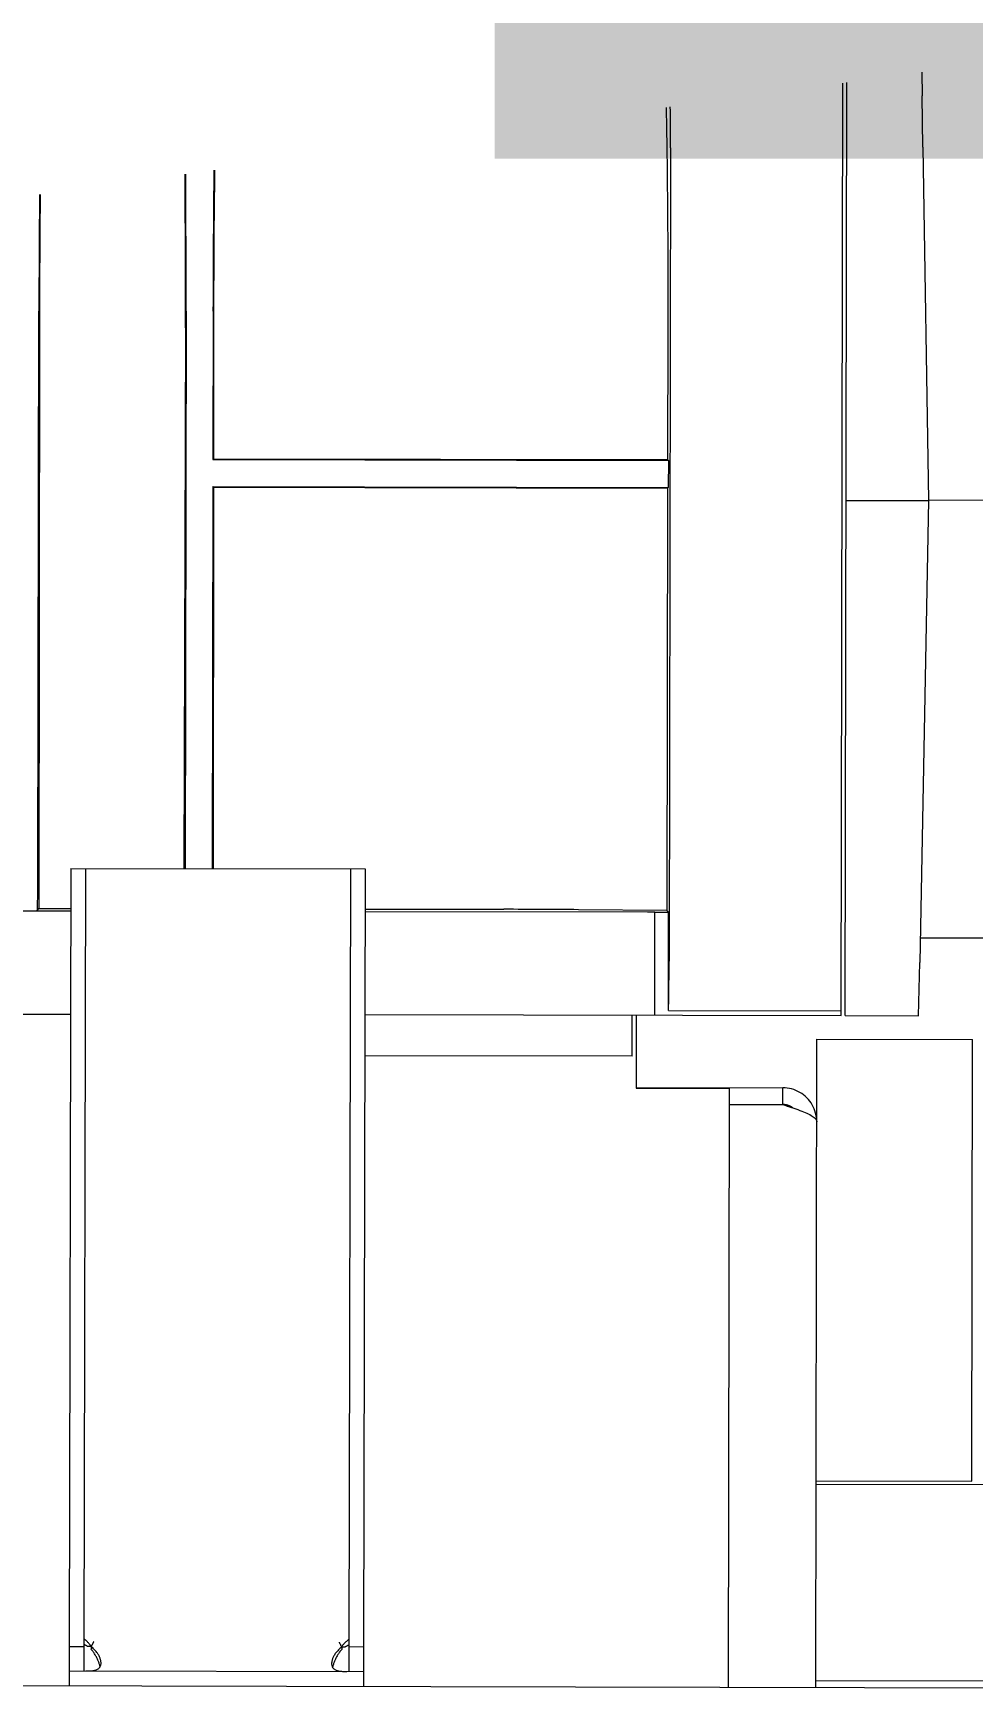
# Model space of a CAD drawing. Extents: x 766778 to 845620, y 133762 to 209800.
# Drawn here: x 785216.4 to 785407.9, y 191313.3 to 191652.6 of the extents above; entities that cross this region are included whole.
import ezdxf

# ---------------------------------------------------------------- set-up
doc = ezdxf.new("R2010")
doc.units = 0
doc.header["$MEASUREMENT"] = 0
doc.layers.get('0').update_dxf_attribs({"color": 1, "linetype": 'CONTINUOUS'})
doc.layers.add('LA-4748_SHOWN', color=2, linetype='CONTINUOUS', lineweight=53)

# ---------------------------------------------------------------- blocks, each defined once
blk = doc.blocks.new('ENGINE')
at = {"layer": 'LA-4748_SHOWN', "color": 252, "lineweight": 5}
for p, q in [((944333.61, 206147.46), (944334.61, 206337.54)), ((944334.41, 206147.45), (944335.41, 206337.65)), ((944299.44, 206324.44), (944298.57, 206158.64)), ((944350.89, 206324.42), (944351.79, 206252.36)), ((944298.75, 206317.3), (944298.76, 206316.89)), ((944298.76, 206316.89), (944298.76, 206316.49)), ((944298.76, 206316.49), (944298.76, 206316.08)), ((944298.76, 206316.08), (944298.76, 206315.67)), ((944298.76, 206315.67), (944298.77, 206315.25)), ((944298.77, 206315.25), (944298.77, 206314.84)), ((944298.77, 206314.84), (944298.77, 206314.42)), ((944298.77, 206314.42), (944298.77, 206314)), ((944298.77, 206314), (944298.78, 206313.58)), ((944298.78, 206313.58), (944298.78, 206313.16)), ((944298.78, 206313.16), (944298.78, 206312.74)), ((944298.78, 206312.74), (944298.78, 206312.31)), ((944298.78, 206312.31), (944298.78, 206311.89)), ((944298.78, 206311.89), (944298.78, 206311.46)), ((944298.78, 206311.46), (944298.79, 206311.03)), ((944298.79, 206311.03), (944298.79, 206310.6)), ((944298.79, 206310.6), (944298.79, 206310.16)), ((944298.79, 206310.16), (944298.79, 206309.73)), ((944298.79, 206309.73), (944298.79, 206309.3)), ((944298.79, 206309.3), (944298.79, 206308.86)), ((944298.79, 206308.86), (944298.79, 206308.42)), ((944298.79, 206308.42), (944298.79, 206307.98)), ((944298.79, 206307.98), (944298.8, 206307.54)), ((944298.8, 206307.54), (944298.8, 206307.1)), ((944298.8, 206307.1), (944298.8, 206306.66)), ((944298.8, 206306.66), (944298.8, 206306.21)), ((944298.8, 206306.21), (944298.8, 206305.77)), ((944298.8, 206305.77), (944298.8, 206305.32)), ((944298.8, 206305.32), (944298.8, 206304.87)), ((944298.8, 206304.87), (944298.8, 206304.42)), ((944298.8, 206304.42), (944298.8, 206303.97)), ((944298.8, 206303.97), (944298.8, 206303.52)), ((944298.8, 206303.52), (944298.8, 206303.07)), ((944298.8, 206303.07), (944298.8, 206302.62)), ((944298.8, 206302.62), (944298.8, 206302.16)), ((944298.8, 206302.16), (944298.8, 206301.71)), ((944298.8, 206301.71), (944298.8, 206301.25)), ((944298.8, 206301.25), (944298.8, 206300.8)), ((944298.8, 206300.8), (944298.8, 206300.34)), ((944298.8, 206300.34), (944298.8, 206299.89)), ((944298.8, 206299.89), (944298.8, 206299.43)), ((944298.8, 206299.43), (944298.8, 206298.97)), ((944298.8, 206297.13), (944298.79, 206296.67)), ((944298.79, 206296.67), (944298.79, 206296.21)), ((944298.79, 206296.21), (944298.79, 206295.75)), ((944298.8, 206298.97), (944298.8, 206298.51)), ((944298.8, 206298.51), (944298.8, 206298.05)), ((944298.8, 206298.05), (944298.8, 206297.59)), ((944298.8, 206297.59), (944298.8, 206297.13)), ((944298.79, 206293.43), (944298.78, 206292.97)), ((944298.78, 206292.97), (944298.78, 206292.5)), ((944298.78, 206292.5), (944298.78, 206292.04)), ((944298.79, 206295.75), (944298.79, 206295.28)), ((944298.79, 206295.28), (944298.79, 206294.82)), ((944298.79, 206294.82), (944298.79, 206294.36)), ((944298.79, 206294.36), (944298.79, 206293.9)), ((944298.79, 206293.9), (944298.79, 206293.43)), ((944169.95, 206175.19), (944170.57, 206291.63)), ((944200.57, 206291.47), (944199.97, 206177.87)), ((944206.07, 206291.44), (944205.91, 206261.23)), ((944298.78, 206292.04), (944298.78, 206291.57)), ((944298.78, 206291.57), (944298.78, 206291.11)), ((944298.78, 206291.11), (944298.78, 206290.64)), ((944170.67, 206288.25), (944170.16, 206169.85)), ((944200.43, 206288.09), (944199.74, 206177.87)), ((944206.17, 206288.06), (944206.05, 206261.37)), ((944206.05, 206261.37), (944205.91, 206261.23)), ((944205.91, 206261.23), (944298.78, 206260.74)), ((944206.05, 206261.37), (944298.62, 206260.89)), ((944205.88, 206255.73), (944205.47, 206177.84)), ((944206.03, 206255.58), (944205.69, 206177.84)), ((944205.88, 206255.73), (944206.03, 206255.58)), ((944205.88, 206255.73), (944298.75, 206255.24)), ((944206.03, 206255.58), (944298.59, 206255.09)), ((944298.59, 206255.09), (944298.14, 206169.01)), ((944334.96, 206252.45), (944351.79, 206252.36)), ((944351.79, 206252.36), (944349.66, 206158.18)), ((944375.96, 206252.3), (944351.79, 206252.43)), ((944176.69, 206178), (944175.8, 206019.41)), ((944176.69, 206178), (944236.69, 206177.67)), ((944179.69, 206177.99), (944178.8, 206019.39)), ((944233.69, 206177.68), (944232.8, 206019.09)), ((944236.69, 206177.67), (944235.8, 206019.07)), ((943914.65, 206170.72), (944176.64, 206169.34)), ((944169.83, 206169.52), (944170.16, 206169.85)), ((944170.16, 206169.85), (944176.65, 206169.81)), ((944236.64, 206169.03), (944294.22, 206168.72)), ((944236.65, 206169.5), (944264.92, 206169.35)), ((944298.14, 206169.01), (944280.14, 206169.22)), ((944294.22, 206168.72), (944294.34, 206168.72)), ((944294.34, 206168.72), (944294.46, 206168.72)), ((944294.46, 206168.72), (944294.56, 206168.72)), ((944294.56, 206168.72), (944294.66, 206168.72)), ((944294.66, 206168.72), (944294.75, 206168.72)), ((944294.75, 206168.72), (944294.84, 206168.72)), ((944294.84, 206168.72), (944294.92, 206168.72)), ((944294.92, 206168.72), (944295, 206168.72)), ((944295, 206168.72), (944295.08, 206168.72)), ((944295.08, 206168.72), (944295.15, 206168.71)), ((944295.15, 206168.71), (944295.22, 206168.71)), ((944295.22, 206168.71), (944295.28, 206168.71)), ((944295.28, 206168.71), (944295.34, 206168.71)), ((944295.34, 206168.71), (944295.4, 206168.71)), ((944295.4, 206168.71), (944295.45, 206168.71)), ((944295.45, 206168.71), (944295.5, 206168.71)), ((944295.5, 206168.71), (944295.55, 206168.7)), ((944295.55, 206168.7), (944295.59, 206168.7)), ((944295.59, 206168.7), (944295.62, 206168.7)), ((944295.61, 206147.66), (944295.72, 206168.69)), ((944295.62, 206168.7), (944295.66, 206168.7)), ((944295.66, 206168.7), (944295.68, 206168.7)), ((944295.68, 206168.7), (944295.7, 206168.69)), ((944295.7, 206168.69), (944295.72, 206168.69)), ((944295.72, 206168.69), (944295.72, 206168.69)), ((944295.72, 206168.66), (944298.51, 206168.64)), ((944298.14, 206169.01), (944298.51, 206168.64)), ((944298.4, 206148.6), (944298.51, 206168.64)), ((944375.49, 206163.04), (944349.77, 206163.17)), ((944349.41, 206147.37), (944349.66, 206158.18)), ((943914.53, 206149.66), (944176.53, 206148.28)), ((944236.52, 206147.97), (944333.61, 206147.46)), ((944290.98, 206139.33), (944291.02, 206147.68)), ((944291.85, 206147.68), (944291.78, 206132.82)), ((944298.4, 206148.6), (944333.61, 206148.42)), ((944334.41, 206147.45), (944349.41, 206147.37)), ((944327.96, 206010.55), (944328.65, 206142.63)), ((944328.65, 206142.63), (944360.4, 206142.46)), ((944359.93, 206052.46), (944360.4, 206142.46)), ((944290.98, 206139.33), (944236.48, 206139.61)), ((944291.78, 206132.92), (944321.68, 206132.76)), ((944291.78, 206132.82), (944310.79, 206132.72)), ((944294.94, 206132.8), (944294.94, 206132.9)), ((944306.27, 206132.85), (944306.27, 206132.75)), ((944310.15, 206010.65), (944310.79, 206132.72)), ((944321.66, 206129.35), (944321.68, 206132.76)), ((944322.13, 206132.75), (944321.68, 206132.76)), ((944322.58, 206132.7), (944322.13, 206132.75)), ((944323.03, 206132.62), (944322.58, 206132.7)), ((944323.47, 206132.52), (944323.03, 206132.62)), ((944323.9, 206132.39), (944323.47, 206132.52)), ((944324.33, 206132.22), (944323.9, 206132.39)), ((944324.74, 206132.03), (944324.33, 206132.22)), ((944325.14, 206131.82), (944324.74, 206132.03)), ((944325.52, 206131.58), (944325.14, 206131.82)), ((944325.88, 206131.31), (944325.52, 206131.58)), ((944326.23, 206131.03), (944325.88, 206131.31)), ((944326.56, 206130.71), (944326.23, 206131.03)), ((944326.87, 206130.38), (944326.56, 206130.71)), ((944327.15, 206130.02), (944326.87, 206130.38)), ((944327.42, 206129.65), (944327.15, 206130.02)), ((944327.65, 206129.27), (944327.42, 206129.65)), ((944310.77, 206129.41), (944321.66, 206129.35)), ((944321.66, 206129.35), (944322.12, 206129.2)), ((944321.76, 206129.35), (944321.66, 206129.35)), ((944321.66, 206129.35), (944321.84, 206129.29)), ((944321.85, 206129.34), (944321.76, 206129.35)), ((944321.84, 206129.29), (944322.01, 206129.23)), ((944321.94, 206129.34), (944321.85, 206129.34)), ((944322.03, 206129.33), (944321.94, 206129.34)), ((944322.1, 206129.2), (944322.01, 206129.23)), ((944322.12, 206129.32), (944322.03, 206129.33)), ((944322.19, 206129.18), (944322.1, 206129.2)), ((944322.21, 206129.3), (944322.12, 206129.32)), ((944322.12, 206129.2), (944322.57, 206129.05)), ((944322.27, 206129.15), (944322.19, 206129.18)), ((944322.3, 206129.29), (944322.21, 206129.3)), ((944322.36, 206129.12), (944322.27, 206129.15)), ((944322.39, 206129.27), (944322.3, 206129.29)), ((944322.45, 206129.09), (944322.36, 206129.12)), ((944322.48, 206129.25), (944322.39, 206129.27)), ((944322.53, 206129.06), (944322.45, 206129.09)), ((944322.57, 206129.22), (944322.48, 206129.25)), ((944322.62, 206129.03), (944322.53, 206129.06)), ((944322.66, 206129.2), (944322.57, 206129.22)), ((944322.57, 206129.05), (944323.01, 206128.9)), ((944322.71, 206129), (944322.62, 206129.03)), ((944322.75, 206129.17), (944322.66, 206129.2)), ((944322.79, 206128.98), (944322.71, 206129)), ((944322.84, 206129.14), (944322.75, 206129.17)), ((944322.88, 206128.95), (944322.79, 206128.98)), ((944322.92, 206129.11), (944322.84, 206129.14)), ((944322.96, 206128.92), (944322.88, 206128.95)), ((944323.01, 206129.07), (944322.92, 206129.11)), ((944323.05, 206128.89), (944322.96, 206128.92)), ((944323.09, 206129.04), (944323.01, 206129.07)), ((944323.01, 206128.9), (944323.45, 206128.76)), ((944323.13, 206128.86), (944323.05, 206128.89)), ((944323.17, 206129), (944323.09, 206129.04)), ((944323.22, 206128.83), (944323.13, 206128.86)), ((944323.26, 206128.96), (944323.17, 206129)), ((944323.3, 206128.8), (944323.22, 206128.83)), ((944323.34, 206128.91), (944323.26, 206128.96)), ((944323.39, 206128.78), (944323.3, 206128.8)), ((944323.42, 206128.87), (944323.34, 206128.91)), ((944323.47, 206128.75), (944323.39, 206128.78)), ((944323.5, 206128.82), (944323.42, 206128.87)), ((944323.45, 206128.76), (944323.88, 206128.61)), ((944323.56, 206128.72), (944323.47, 206128.75)), ((944323.57, 206128.77), (944323.5, 206128.82)), ((944323.64, 206128.69), (944323.56, 206128.72)), ((944323.65, 206128.72), (944323.57, 206128.77)), ((944323.72, 206128.66), (944323.64, 206128.69)), ((944323.72, 206128.66), (944323.65, 206128.72)), ((944323.88, 206128.61), (944324.31, 206128.46)), ((944324.31, 206128.46), (944324.72, 206128.31)), ((944324.72, 206128.31), (944325.12, 206128.16)), ((944325.12, 206128.16), (944325.5, 206128.02)), ((944325.5, 206128.02), (944325.87, 206127.87)), ((944325.87, 206127.87), (944326.22, 206127.72)), ((944326.22, 206127.72), (944326.55, 206127.57)), ((944326.55, 206127.57), (944326.85, 206127.42)), ((944326.85, 206127.42), (944327.14, 206127.28)), ((944327.14, 206127.28), (944327.4, 206127.13)), ((944327.4, 206127.13), (944327.64, 206126.98)), ((944327.64, 206126.98), (944327.85, 206126.84)), ((944327.86, 206128.89), (944327.65, 206129.27)), ((944327.85, 206126.84), (944328.04, 206126.69)), ((944328.05, 206128.49), (944327.86, 206128.89)), ((944328.04, 206126.69), (944328.2, 206126.54)), ((944328.21, 206128.07), (944328.05, 206128.49)), ((944328.2, 206126.54), (944328.33, 206126.4)), ((944328.34, 206127.6), (944328.21, 206128.07)), ((944328.33, 206127.62), (944328.33, 206127.62)), ((944328.33, 206127.61), (944328.33, 206127.62)), ((944328.34, 206127.6), (944328.33, 206127.61)), ((944328.33, 206126.4), (944328.43, 206126.25)), ((944328.34, 206127.58), (944328.34, 206127.6)), ((944328.44, 206127.1), (944328.34, 206127.6)), ((944328.35, 206127.56), (944328.34, 206127.58)), ((944328.36, 206127.53), (944328.35, 206127.56)), ((944328.36, 206127.49), (944328.36, 206127.53)), ((944328.37, 206127.45), (944328.36, 206127.49)), ((944328.39, 206127.4), (944328.37, 206127.45)), ((944328.4, 206127.34), (944328.39, 206127.4)), ((944328.41, 206127.28), (944328.4, 206127.34)), ((944328.43, 206127.21), (944328.41, 206127.28)), ((944328.44, 206127.13), (944328.43, 206127.21)), ((944328.43, 206126.25), (944328.5, 206126.1)), ((944328.46, 206127.05), (944328.44, 206127.13)), ((944328.51, 206126.6), (944328.44, 206127.1)), ((944328.47, 206126.96), (944328.46, 206127.05)), ((944328.49, 206126.86), (944328.47, 206126.96)), ((944328.5, 206126.76), (944328.49, 206126.86)), ((944328.52, 206126.65), (944328.5, 206126.76)), ((944328.55, 206126.15), (944328.51, 206126.6)), ((944328.53, 206126.53), (944328.52, 206126.65)), ((944328.54, 206126.4), (944328.53, 206126.53)), ((944328.55, 206126.26), (944328.54, 206126.4)), ((944328.56, 206126.12), (944328.55, 206126.26)), ((944328.5, 206126.1), (944328.55, 206125.96)), ((944328.56, 206125.81), (944328.55, 206126.15)), ((944328.55, 206125.96), (944328.56, 206125.81)), ((944328.56, 206125.97), (944328.56, 206126.12)), ((944328.56, 206125.81), (944328.56, 206125.97)), ((944368.81, 206051.66), (944328.17, 206051.87)), ((944328.18, 206052.63), (944359.93, 206052.46)), ((944175.8, 206019.41), (944175.77, 206014.41)), ((944175.8, 206019.41), (944178.8, 206019.39)), ((944178.8, 206019.39), (944178.77, 206014.39)), ((944178.83, 206019.77), (944178.8, 206019.78)), ((944178.81, 206020.89), (944178.81, 206020.88)), ((944178.82, 206020.89), (944178.81, 206020.89)), ((944178.84, 206020.88), (944178.82, 206020.89)), ((944178.86, 206019.75), (944178.83, 206019.77)), ((944178.86, 206020.87), (944178.84, 206020.88)), ((944178.88, 206020.85), (944178.86, 206020.87)), ((944178.89, 206019.74), (944178.86, 206019.75)), ((944178.92, 206020.83), (944178.88, 206020.85)), ((944178.92, 206019.72), (944178.89, 206019.74)), ((944178.96, 206020.8), (944178.92, 206020.83)), ((944178.95, 206019.71), (944178.92, 206019.72)), ((944178.98, 206019.69), (944178.95, 206019.71)), ((944179, 206020.77), (944178.96, 206020.8)), ((944179.01, 206019.68), (944178.98, 206019.69)), ((944179.05, 206020.73), (944179, 206020.77)), ((944179.04, 206019.66), (944179.01, 206019.68)), ((944179.07, 206019.65), (944179.04, 206019.66)), ((944179.11, 206020.69), (944179.05, 206020.73)), ((944179.11, 206019.63), (944179.07, 206019.65)), ((944179.17, 206020.63), (944179.11, 206020.69)), ((944179.14, 206019.61), (944179.11, 206019.63)), ((944179.17, 206019.6), (944179.14, 206019.61)), ((944179.24, 206020.58), (944179.17, 206020.63)), ((944179.2, 206019.58), (944179.17, 206019.6)), ((944179.23, 206019.57), (944179.2, 206019.58)), ((944179.26, 206019.55), (944179.23, 206019.57)), ((944179.31, 206020.51), (944179.24, 206020.58)), ((944179.26, 206019.55), (944179.32, 206019.52)), ((944179.38, 206020.44), (944179.31, 206020.51)), ((944179.35, 206019.5), (944179.32, 206019.52)), ((944179.38, 206019.48), (944179.35, 206019.5)), ((944179.46, 206020.37), (944179.38, 206020.44)), ((944179.4, 206019.47), (944179.38, 206019.48)), ((944179.43, 206019.45), (944179.4, 206019.47)), ((944179.46, 206019.43), (944179.43, 206019.45)), ((944179.54, 206020.29), (944179.46, 206020.37)), ((944179.49, 206019.42), (944179.46, 206019.43)), ((944179.52, 206019.4), (944179.49, 206019.42)), ((944180.28, 206019.39), (944179.52, 206019.4)), ((944179.63, 206020.2), (944179.54, 206020.29)), ((944179.72, 206020.11), (944179.63, 206020.2)), ((944179.81, 206020.01), (944179.72, 206020.11)), ((944179.9, 206019.9), (944179.81, 206020.01)), ((944180, 206019.79), (944179.9, 206019.9)), ((944180.09, 206019.67), (944180, 206019.79)), ((944180.19, 206019.54), (944180.09, 206019.67)), ((944180.28, 206019.41), (944180.19, 206019.54)), ((944180.28, 206019.4), (944180.25, 206019.35)), ((944180.43, 206019.21), (944180.25, 206019.35)), ((944180.25, 206019.35), (944180.25, 206018.84)), ((944180.37, 206018.7), (944180.25, 206018.84)), ((944180.3, 206019.44), (944180.28, 206019.4)), ((944180.32, 206019.48), (944180.3, 206019.44)), ((944180.34, 206019.52), (944180.32, 206019.48)), ((944180.37, 206019.57), (944180.34, 206019.52)), ((944180.39, 206019.61), (944180.37, 206019.57)), ((944180.48, 206018.56), (944180.37, 206018.7)), ((944180.41, 206019.65), (944180.39, 206019.61)), ((944180.44, 206019.69), (944180.41, 206019.65)), ((944180.6, 206019.07), (944180.43, 206019.21)), ((944180.46, 206019.74), (944180.44, 206019.69)), ((944180.48, 206019.78), (944180.46, 206019.74)), ((944180.51, 206019.82), (944180.48, 206019.78)), ((944180.59, 206018.42), (944180.48, 206018.56)), ((944180.53, 206019.86), (944180.51, 206019.82)), ((944180.55, 206019.91), (944180.53, 206019.86)), ((944180.58, 206019.95), (944180.55, 206019.91)), ((944180.6, 206019.99), (944180.58, 206019.95)), ((944180.7, 206018.28), (944180.59, 206018.42)), ((944180.62, 206020.03), (944180.6, 206019.99)), ((944180.76, 206018.92), (944180.6, 206019.07)), ((944180.64, 206020.08), (944180.62, 206020.03)), ((944180.67, 206020.12), (944180.64, 206020.08)), ((944180.69, 206020.16), (944180.67, 206020.12)), ((944180.71, 206020.21), (944180.69, 206020.16)), ((944180.8, 206018.13), (944180.7, 206018.28)), ((944180.74, 206020.25), (944180.71, 206020.21)), ((944180.76, 206020.29), (944180.74, 206020.25)), ((944180.78, 206020.34), (944180.76, 206020.29)), ((944180.91, 206018.77), (944180.76, 206018.92)), ((944180.81, 206020.38), (944180.78, 206020.34)), ((944180.9, 206017.98), (944180.8, 206018.13)), ((944180.99, 206017.84), (944180.9, 206017.98)), ((944181.05, 206018.62), (944180.91, 206018.77)), ((944181.08, 206017.68), (944180.99, 206017.84)), ((944181.19, 206018.47), (944181.05, 206018.62)), ((944181.17, 206017.53), (944181.08, 206017.68)), ((944181.31, 206018.32), (944181.19, 206018.47)), ((944181.43, 206018.17), (944181.31, 206018.32)), ((944181.54, 206018.02), (944181.43, 206018.17)), ((944181.64, 206017.87), (944181.54, 206018.02)), ((944181.73, 206017.72), (944181.64, 206017.87)), ((944181.81, 206017.58), (944181.73, 206017.72)), ((944230.05, 206017.75), (944229.95, 206017.6)), ((944230.16, 206017.9), (944230.05, 206017.75)), ((944230.28, 206018.05), (944230.16, 206017.9)), ((944230.4, 206018.19), (944230.28, 206018.05)), ((944230.54, 206018.34), (944230.4, 206018.19)), ((944230.68, 206018.49), (944230.54, 206018.34)), ((944230.69, 206017.7), (944230.59, 206017.56)), ((944230.83, 206018.64), (944230.68, 206018.49)), ((944230.79, 206017.85), (944230.69, 206017.7)), ((944230.89, 206017.99), (944230.79, 206017.85)), ((944230.81, 206020.1), (944230.85, 206020.01)), ((944231, 206018.78), (944230.83, 206018.64)), ((944230.85, 206020.01), (944230.87, 206019.97)), ((944230.87, 206019.97), (944230.9, 206019.92)), ((944231, 206018.14), (944230.89, 206017.99)), ((944230.9, 206019.92), (944230.96, 206019.79)), ((944230.96, 206019.79), (944231.03, 206019.67)), ((944231.17, 206018.93), (944231, 206018.78)), ((944231.11, 206018.28), (944231, 206018.14)), ((944231.03, 206019.67), (944231.05, 206019.62)), ((944231.05, 206019.62), (944231.08, 206019.58)), ((944231.08, 206019.58), (944231.12, 206019.49)), ((944231.23, 206018.42), (944231.11, 206018.28)), ((944231.12, 206019.49), (944231.17, 206019.41)), ((944231.17, 206019.41), (944231.19, 206019.36)), ((944231.35, 206019.07), (944231.17, 206018.93)), ((944231.19, 206019.36), (944231.21, 206019.32)), ((944231.21, 206019.32), (944231.24, 206019.28)), ((944231.35, 206018.55), (944231.23, 206018.42)), ((944231.24, 206019.28), (944231.26, 206019.24)), ((944231.26, 206019.24), (944231.28, 206019.19)), ((944231.28, 206019.19), (944231.35, 206019.07)), ((944231.42, 206019.25), (944231.32, 206019.12)), ((944231.33, 206019.11), (944232.08, 206019.1)), ((944231.35, 206019.07), (944231.35, 206018.55)), ((944231.52, 206019.38), (944231.42, 206019.25)), ((944231.61, 206019.5), (944231.52, 206019.38)), ((944231.71, 206019.61), (944231.61, 206019.5)), ((944231.8, 206019.72), (944231.71, 206019.61)), ((944231.89, 206019.82), (944231.8, 206019.72)), ((944231.98, 206019.91), (944231.89, 206019.82)), ((944232.07, 206020), (944231.98, 206019.91)), ((944232.15, 206020.08), (944232.07, 206020)), ((944232.11, 206019.12), (944232.08, 206019.1)), ((944232.14, 206019.14), (944232.11, 206019.12)), ((944232.17, 206019.15), (944232.14, 206019.14)), ((944232.23, 206020.15), (944232.15, 206020.08)), ((944232.2, 206019.17), (944232.17, 206019.15)), ((944232.23, 206019.19), (944232.2, 206019.17)), ((944232.31, 206020.22), (944232.23, 206020.15)), ((944232.26, 206019.2), (944232.23, 206019.19)), ((944232.29, 206019.22), (944232.26, 206019.2)), ((944232.32, 206019.23), (944232.29, 206019.22)), ((944232.38, 206020.28), (944232.31, 206020.22)), ((944232.35, 206019.25), (944232.32, 206019.23)), ((944232.38, 206019.27), (944232.35, 206019.25)), ((944232.45, 206020.34), (944232.38, 206020.28)), ((944232.41, 206019.28), (944232.38, 206019.27)), ((944232.44, 206019.3), (944232.41, 206019.28)), ((944232.44, 206019.3), (944232.5, 206019.33)), ((944232.51, 206020.39), (944232.45, 206020.34)), ((944232.53, 206019.35), (944232.5, 206019.33)), ((944232.57, 206020.43), (944232.51, 206020.39)), ((944232.56, 206019.36), (944232.53, 206019.35)), ((944232.59, 206019.38), (944232.56, 206019.36)), ((944232.62, 206020.47), (944232.57, 206020.43)), ((944232.62, 206019.39), (944232.59, 206019.38)), ((944232.66, 206020.5), (944232.62, 206020.47)), ((944232.65, 206019.41), (944232.62, 206019.39)), ((944232.65, 206019.41), (944232.71, 206019.44)), ((944232.7, 206020.53), (944232.66, 206020.5)), ((944232.73, 206020.55), (944232.7, 206020.53)), ((944232.74, 206019.45), (944232.71, 206019.44)), ((944232.76, 206020.57), (944232.73, 206020.55)), ((944232.77, 206019.47), (944232.74, 206019.45)), ((944232.78, 206020.58), (944232.76, 206020.57)), ((944232.8, 206019.48), (944232.77, 206019.47)), ((944232.8, 206019.09), (944232.77, 206014.09)), ((944232.8, 206020.58), (944232.78, 206020.58)), ((944232.81, 206020.59), (944232.8, 206020.58)), ((944235.8, 206019.07), (944232.8, 206019.09)), ((944232.81, 206020.58), (944232.81, 206020.59)), ((944235.8, 206019.07), (944235.77, 206014.07)), ((943555.26, 206014.89), (945316.37, 206004.99)), ((944175.77, 206014.41), (944175.76, 206011.41)), ((944175.77, 206014.41), (944235.77, 206014.07)), ((944179.19, 206014.39), (944179.42, 206014.39)), ((944179.42, 206014.39), (944179.65, 206014.39)), ((944179.65, 206014.39), (944179.86, 206014.4)), ((944179.86, 206014.4), (944180.07, 206014.41)), ((944180.07, 206014.41), (944180.28, 206014.42)), ((944180.28, 206014.42), (944180.47, 206014.44)), ((944180.47, 206014.44), (944180.66, 206014.46)), ((944180.66, 206014.46), (944180.84, 206014.49)), ((944180.84, 206014.49), (944181, 206014.53)), ((944181, 206014.53), (944181.16, 206014.57)), ((944181.16, 206014.57), (944181.31, 206014.63)), ((944181.26, 206017.38), (944181.17, 206017.53)), ((944181.34, 206017.23), (944181.26, 206017.38)), ((944181.31, 206014.63), (944181.45, 206014.68)), ((944181.42, 206017.07), (944181.34, 206017.23)), ((944181.5, 206016.92), (944181.42, 206017.07)), ((944181.45, 206014.68), (944181.58, 206014.75)), ((944181.57, 206016.76), (944181.5, 206016.92)), ((944181.64, 206016.6), (944181.57, 206016.76)), ((944181.58, 206014.75), (944181.7, 206014.82)), ((944181.7, 206016.45), (944181.64, 206016.6)), ((944181.76, 206016.29), (944181.7, 206016.45)), ((944181.7, 206014.82), (944181.81, 206014.9)), ((944181.82, 206016.14), (944181.76, 206016.29)), ((944181.89, 206017.43), (944181.81, 206017.58)), ((944181.81, 206014.9), (944181.91, 206014.99)), ((944181.88, 206015.98), (944181.82, 206016.14)), ((944181.93, 206015.83), (944181.88, 206015.98)), ((944181.96, 206017.29), (944181.89, 206017.43)), ((944181.91, 206014.99), (944181.99, 206015.09)), ((944181.97, 206015.68), (944181.93, 206015.83)), ((944182.02, 206017.15), (944181.96, 206017.29)), ((944182.02, 206015.53), (944181.97, 206015.68)), ((944181.99, 206015.09), (944182.07, 206015.2)), ((944182.08, 206017.01), (944182.02, 206017.15)), ((944182.06, 206015.38), (944182.02, 206015.53)), ((944182.09, 206015.23), (944182.06, 206015.38)), ((944182.07, 206015.2), (944182.13, 206015.31)), ((944182.13, 206016.87), (944182.08, 206017.01)), ((944182.17, 206016.74), (944182.13, 206016.87)), ((944182.13, 206015.31), (944182.19, 206015.43)), ((944182.2, 206016.61), (944182.17, 206016.74)), ((944182.19, 206015.43), (944182.23, 206015.56)), ((944182.23, 206016.48), (944182.2, 206016.61)), ((944182.25, 206016.35), (944182.23, 206016.48)), ((944182.23, 206015.56), (944182.26, 206015.7)), ((944182.27, 206016.23), (944182.25, 206016.35)), ((944182.26, 206015.7), (944182.28, 206015.84)), ((944182.28, 206016.11), (944182.27, 206016.23)), ((944182.28, 206015.99), (944182.28, 206016.11)), ((944182.28, 206015.84), (944182.28, 206015.99)), ((944229.3, 206015.96), (944229.28, 206015.85)), ((944229.28, 206015.85), (944229.28, 206015.73)), ((944229.28, 206015.73), (944229.29, 206015.58)), ((944229.29, 206015.58), (944229.3, 206015.43)), ((944229.31, 206016.09), (944229.3, 206015.96)), ((944229.3, 206015.43), (944229.33, 206015.3)), ((944229.34, 206016.21), (944229.31, 206016.09)), ((944229.33, 206015.3), (944229.37, 206015.17)), ((944229.37, 206016.34), (944229.34, 206016.21)), ((944229.4, 206016.47), (944229.37, 206016.34)), ((944229.37, 206015.17), (944229.42, 206015.04)), ((944229.45, 206016.61), (944229.4, 206016.47)), ((944229.42, 206015.04), (944229.49, 206014.93)), ((944229.5, 206016.74), (944229.45, 206016.61)), ((944229.5, 206015.12), (944229.46, 206014.97)), ((944229.49, 206014.93), (944229.56, 206014.82)), ((944229.55, 206016.88), (944229.5, 206016.74)), ((944229.54, 206015.26), (944229.5, 206015.12)), ((944229.59, 206015.41), (944229.54, 206015.26)), ((944229.62, 206017.02), (944229.55, 206016.88)), ((944229.56, 206014.82), (944229.65, 206014.72)), ((944229.64, 206015.56), (944229.59, 206015.41)), ((944229.69, 206017.16), (944229.62, 206017.02)), ((944229.69, 206015.72), (944229.64, 206015.56)), ((944229.65, 206014.72), (944229.74, 206014.63)), ((944229.77, 206017.31), (944229.69, 206017.16)), ((944229.74, 206015.87), (944229.69, 206015.72)), ((944229.8, 206016.02), (944229.74, 206015.87)), ((944229.74, 206014.63), (944229.85, 206014.55)), ((944229.85, 206017.45), (944229.77, 206017.31)), ((944229.87, 206016.18), (944229.8, 206016.02)), ((944229.95, 206017.6), (944229.85, 206017.45)), ((944229.85, 206014.55), (944229.97, 206014.48)), ((944229.93, 206016.33), (944229.87, 206016.18)), ((944230, 206016.49), (944229.93, 206016.33)), ((944229.97, 206014.48), (944230.1, 206014.41)), ((944230.08, 206016.64), (944230, 206016.49)), ((944230.15, 206016.8), (944230.08, 206016.64)), ((944230.1, 206014.41), (944230.24, 206014.35)), ((944230.23, 206016.95), (944230.15, 206016.8)), ((944230.32, 206017.1), (944230.23, 206016.95)), ((944230.24, 206014.35), (944230.38, 206014.3)), ((944230.41, 206017.26), (944230.32, 206017.1)), ((944230.38, 206014.3), (944230.54, 206014.25)), ((944230.5, 206017.41), (944230.41, 206017.26)), ((944230.59, 206017.56), (944230.5, 206017.41)), ((944230.54, 206014.25), (944230.71, 206014.21)), ((944230.71, 206014.21), (944230.89, 206014.18)), ((944230.89, 206014.18), (944231.07, 206014.16)), ((944231.07, 206014.16), (944231.27, 206014.13)), ((944231.27, 206014.13), (944231.47, 206014.12)), ((944231.47, 206014.12), (944231.68, 206014.1)), ((944231.68, 206014.1), (944231.9, 206014.1)), ((944231.9, 206014.1), (944232.12, 206014.09)), ((944232.12, 206014.09), (944232.35, 206014.09)), ((944235.77, 206014.07), (944235.75, 206011.07)), ((944459.45, 206011.14), (944327.96, 206011.83))]:
    blk.add_line(p, q, dxfattribs=at)
at = {"layer": 'LA-4748_SHOWN', "color": 252, "lineweight": 9}
for p, q in [((944350.7, 206339.71), (944350.76, 206334.87)), ((944350.89, 206324.42), (944350.76, 206334.87)), ((944298.56, 206332.67), (944298.57, 206332.46)), ((944298.57, 206332.46), (944298.57, 206332.17)), ((944298.57, 206332.17), (944298.58, 206331.87)), ((944298.58, 206331.87), (944298.58, 206331.57)), ((944298.58, 206331.57), (944298.59, 206331.27)), ((944298.59, 206331.27), (944298.6, 206330.97)), ((944298.6, 206330.97), (944298.6, 206330.66)), ((944298.6, 206330.66), (944298.61, 206330.35)), ((944298.61, 206330.35), (944298.61, 206330.03)), ((944298.61, 206330.03), (944298.62, 206329.72)), ((944298.62, 206329.72), (944298.62, 206329.4)), ((944298.62, 206329.4), (944298.63, 206329.07)), ((944298.63, 206329.07), (944298.63, 206328.75)), ((944298.63, 206328.75), (944298.64, 206328.42)), ((944298.64, 206328.42), (944298.64, 206328.08)), ((944298.64, 206328.08), (944298.65, 206327.75)), ((944298.65, 206327.75), (944298.65, 206327.41)), ((944298.65, 206327.41), (944298.66, 206327.07)), ((944298.66, 206327.07), (944298.66, 206326.72)), ((944298.66, 206326.72), (944298.67, 206326.38)), ((944298.67, 206326.38), (944298.67, 206326.03)), ((944298.67, 206326.03), (944298.68, 206325.67)), ((944298.68, 206325.67), (944298.68, 206325.32)), ((944298.68, 206325.32), (944298.68, 206324.96)), ((944298.68, 206324.96), (944298.69, 206324.6)), ((944298.69, 206324.6), (944298.69, 206324.24)), ((944298.69, 206324.24), (944298.7, 206323.87)), ((944298.7, 206323.87), (944298.7, 206323.5)), ((944298.7, 206323.5), (944298.71, 206323.13)), ((944298.71, 206323.13), (944298.71, 206322.76)), ((944298.71, 206322.76), (944298.71, 206322.39)), ((944298.71, 206322.39), (944298.72, 206322.01)), ((944298.72, 206322.01), (944298.72, 206321.63)), ((944298.72, 206321.63), (944298.72, 206321.24)), ((944298.72, 206321.24), (944298.73, 206320.86)), ((944298.73, 206320.86), (944298.73, 206320.47)), ((944298.73, 206320.47), (944298.73, 206320.08)), ((944298.73, 206320.08), (944298.74, 206319.69)), ((944298.74, 206319.69), (944298.74, 206319.3)), ((944298.74, 206319.3), (944298.74, 206318.9)), ((944298.74, 206318.9), (944298.75, 206318.51)), ((944298.75, 206318.51), (944298.75, 206318.11)), ((944298.75, 206318.11), (944298.75, 206317.7)), ((944298.75, 206317.7), (944298.75, 206317.3)), ((944298.78, 206290.64), (944298.77, 206290.17)), ((944298.77, 206290.17), (944298.77, 206289.71)), ((944298.77, 206289.71), (944298.77, 206289.24)), ((944298.77, 206289.24), (944298.77, 206288.77)), ((944298.76, 206287.36), (944298.62, 206260.89)), ((944298.77, 206288.3), (944298.76, 206287.83)), ((944298.76, 206287.83), (944298.76, 206287.36)), ((944298.77, 206288.77), (944298.77, 206288.3)), ((944298.62, 206260.89), (944298.78, 206260.74)), ((944298.78, 206260.74), (944298.75, 206255.24)), ((944298.75, 206255.24), (944298.59, 206255.09))]:
    blk.add_line(p, q, dxfattribs=at)
blk.add_ellipse((944299.25, 206324.44), major_axis=(0.06, 11), ratio=0.017452, start_param=4.712332, end_param=5.573396, dxfattribs=at)
at = {"layer": 'LA-4748_SHOWN', "color": 252, "lineweight": 5}
for centre, major_axis, ratio, start_param, end_param in [((944207.13, 206288.06), (0.27, 62.28), 0.017427, 1.028541, 1.516468), ((944207.13, 206288.06), (0.24, 55.5), 0.017427, 0.952774, 1.570734), ((944199.46, 206288.1), (0.34, 55.5), 0.017427, 4.712451, 5.311809), ((944199.46, 206288.1), (0.39, 62.28), 0.017427, 4.766717, 5.239574), ((944171.64, 206288.24), (0.27, 62.28), 0.017427, 1.119787, 1.516452), ((944171.64, 206288.24), (0.24, 55.5), 0.017427, 1.059387, 1.570734), ((944169.85, 206175.52), (-0.03, -6), 0.017427, 0.017202, 1.516618), ((944264.92, 206168.57), (-44.49, 0.23), 0.017452, 4.363272, 4.712388), ((944298.38, 206158.64), (-0.06, -11), 0.017452, 0.421216, 1.570898)]:
    blk.add_ellipse(centre, major_axis=major_axis, ratio=ratio, start_param=start_param, end_param=end_param, dxfattribs=at)

msp = doc.modelspace()

# ---------------------------------------------------------------- block references
at = {"color": 7, "linetype": 'Continuous', "rotation": 0.1984573570547499}
msp.add_blockref('ENGINE', (-158232.80366, -17964.77499), dxfattribs=at)

# ---------------------------------------------------------------- texts
at = {"color": 51, "linetype": 'Continuous', "insert": (785287, 191827), "char_height": 200, "attachment_point": 1}
msp.add_mtext_dynamic_manual_height_columns('{\\fYu Gothic UI Semibold|b0|i0|c0|p34;ENGINE ROOM}', width=3578.1840685, gutter_width=1, heights=[0], dxfattribs=at)

doc.saveas('drawing.dxf')
